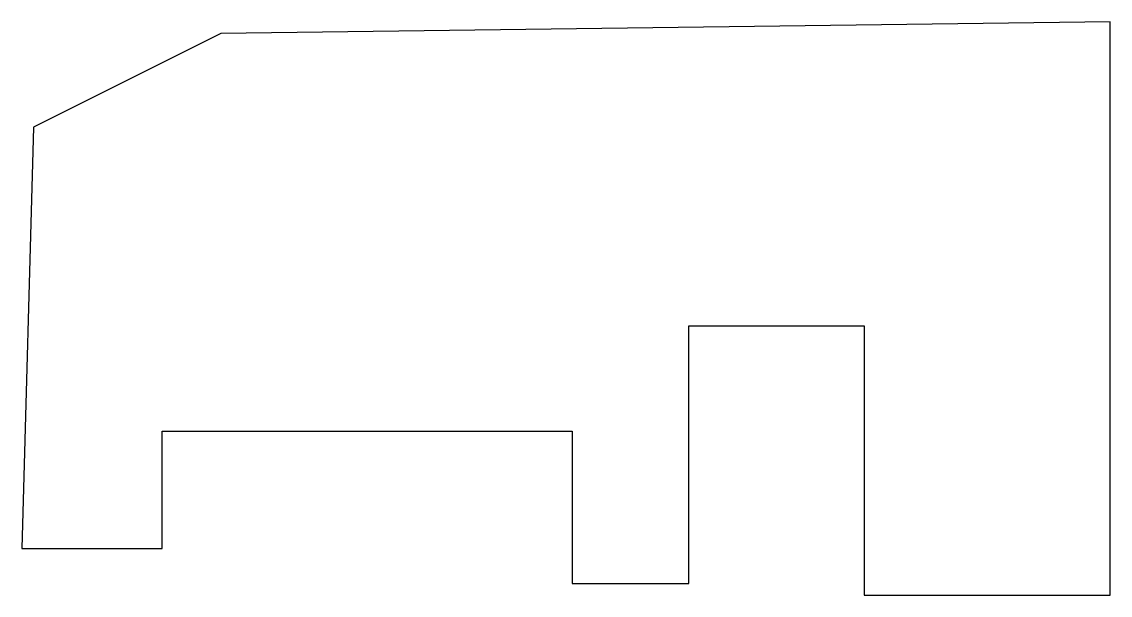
# Model space of a CAD drawing. Header units: centimetres. Extents: x -10.9 to 10.9, y -1.5 to 1.5.
# Drawn here: x 4.9361 to 5.132, y -0.635 to -0.5318 of the extents above; entities that cross this region are included whole.
import ezdxf

# ---------------------------------------------------------------- set-up
doc = ezdxf.new("R2010")
doc.units = ezdxf.units.CM
doc.header["$MEASUREMENT"] = 0
doc.layers.add('Camada 1', color=7, linetype='Continuous')

msp = doc.modelspace()

# ---------------------------------------------------------------- linework, layer by layer
at = {"layer": 'Camada 1'}
msp.add_open_spline([(5.13199, -0.63504), (5.13199, -0.63504), (5.08773, -0.63504), (5.08773, -0.63504), (5.08773, -0.63504), (5.08773, -0.63504), (5.08773, -0.58654), (5.08773, -0.58654), (5.08773, -0.58654), (5.08773, -0.58654), (5.05616, -0.58654), (5.05616, -0.58654), (5.05616, -0.58654), (5.05616, -0.58654), (5.05616, -0.63295), (5.05616, -0.63295), (5.05616, -0.63295), (5.05616, -0.63295), (5.03513, -0.63295), (5.03513, -0.63295), (5.03513, -0.63295), (5.03513, -0.63295), (5.03513, -0.60549), (5.03513, -0.60549), (5.03513, -0.60549), (5.03513, -0.60549), (4.96136, -0.60549), (4.96136, -0.60549), (4.96136, -0.60549), (4.96136, -0.60549), (4.96136, -0.62663), (4.96136, -0.62663), (4.96136, -0.62663), (4.96136, -0.62663), (4.93609, -0.62663), (4.93609, -0.62663), (4.93609, -0.62663), (4.93609, -0.62663), (4.93823, -0.5508), (4.93823, -0.5508), (4.93823, -0.5508), (4.93823, -0.5508), (4.97191, -0.53392), (4.97191, -0.53392), (4.97191, -0.53392), (4.97191, -0.53392), (5.13198, -0.53183), (5.13198, -0.53183), (5.13198, -0.53183), (5.13198, -0.53183), (5.13199, -0.63504), (5.13199, -0.63504)], degree=3, knots=[0, 0, 0, 0, 0.071429, 0.071429, 0.071429, 0.071429, 0.142857, 0.142857, 0.142857, 0.142857, 0.214286, 0.214286, 0.214286, 0.214286, 0.285714, 0.285714, 0.285714, 0.285714, 0.357143, 0.357143, 0.357143, 0.357143, 0.428571, 0.428571, 0.428571, 0.428571, 0.5, 0.5, 0.5, 0.5, 0.571429, 0.571429, 0.571429, 0.571429, 0.642857, 0.642857, 0.642857, 0.642857, 0.714286, 0.714286, 0.714286, 0.714286, 0.785714, 0.785714, 0.785714, 0.785714, 0.857143, 0.857143, 0.857143, 0.857143, 1, 1, 1, 1], dxfattribs=at)

doc.saveas('drawing.dxf')
